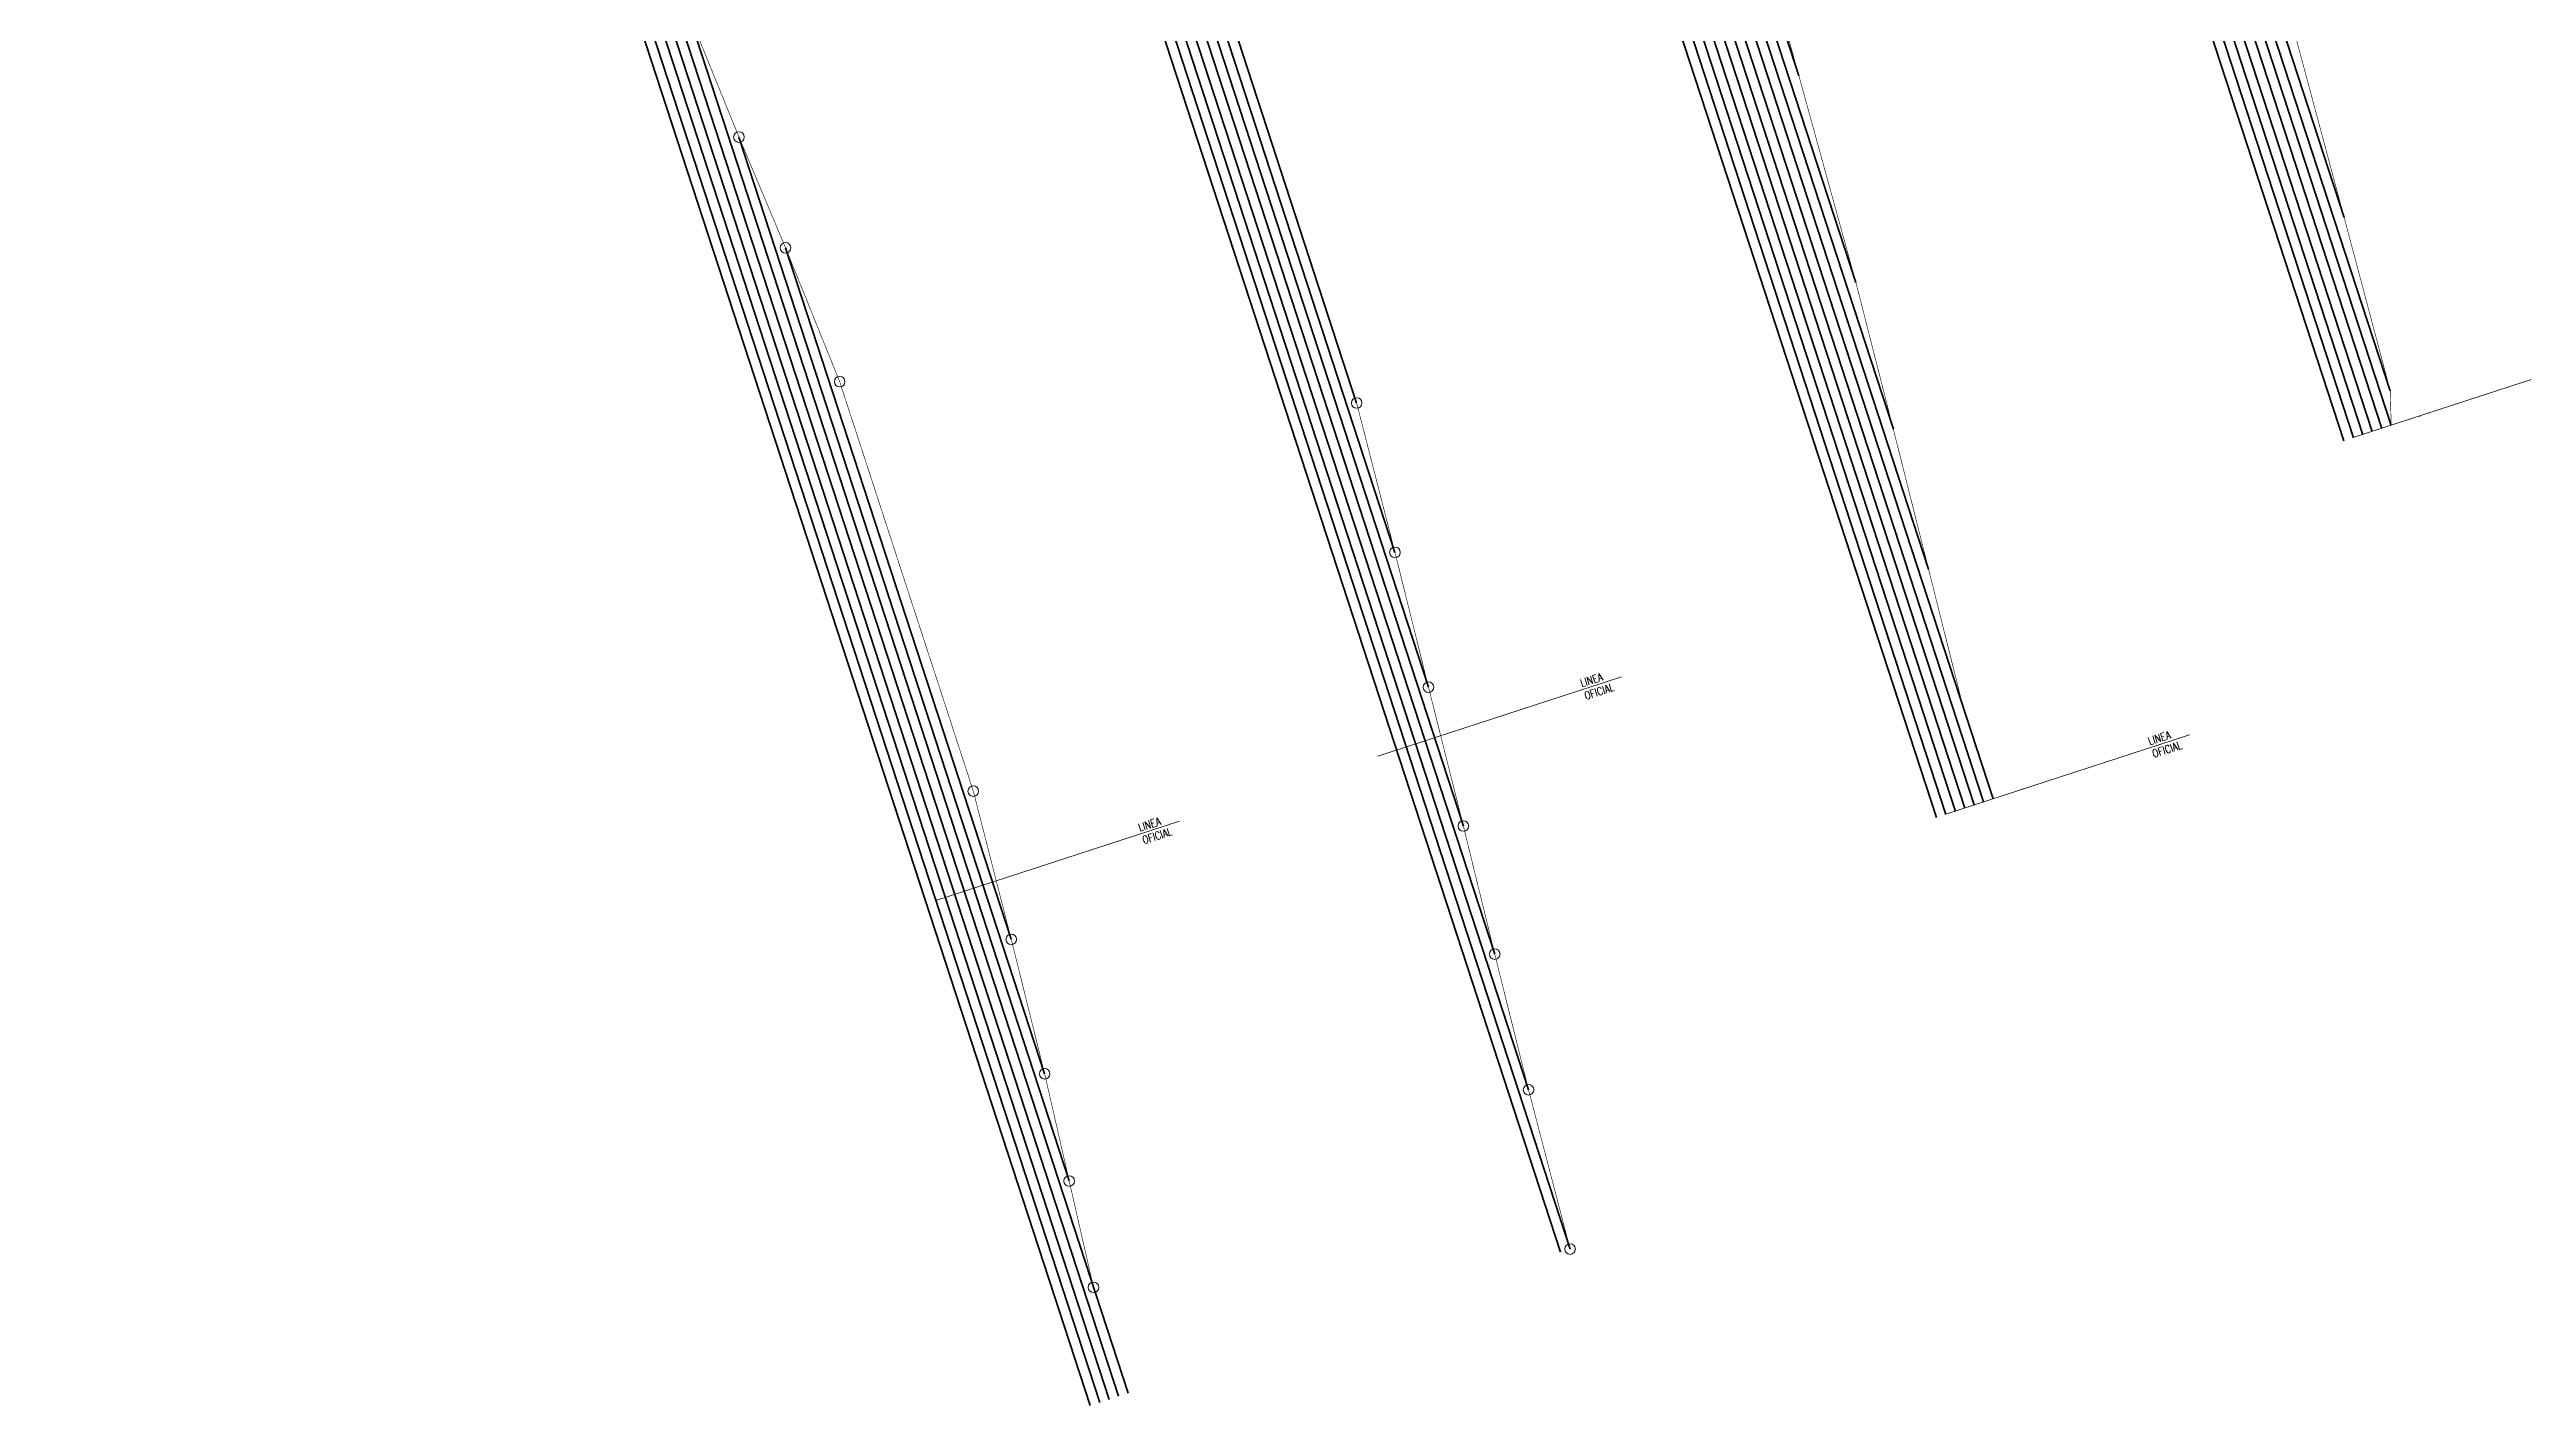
# Model space of a CAD drawing. Header units: metres. Extents: x 733085 to 734585, y 6084499 to 6087418.
# Drawn here: x 733087.2 to 733211.7, y 6086403.2 to 6086471.5 of the extents above; entities that cross this region are included whole.
import ezdxf

# ---------------------------------------------------------------- set-up
doc = ezdxf.new("R2010")
doc.units = ezdxf.units.M
doc.header["$LTSCALE"] = 5
doc.header["$MEASUREMENT"] = 0
doc.layers.add('_AUX', color=210, linetype='Continuous', lineweight=18, plot=False)
doc.layers.add('A-ELEV-MBE1', color=7, linetype='Continuous', lineweight=35)
doc.layers.add('U-ANNO-TEXT', color=3, linetype='Continuous', lineweight=18)
doc.styles.add('E-ROMANS', font='romans.shx', dxfattribs={"width": 0.8})

msp = doc.modelspace()

# ---------------------------------------------------------------- linework, layer by layer
at = {"layer": '_AUX', "ltscale": 0.05}
for points in [[(733203.177, 6086451.937), (733215.441, 6086455.938)], [(733154.057, 6086435.886), (733166.32, 6086439.887)], [(733182.658, 6086432.967), (733194.921, 6086436.968)], [(733131.797, 6086428.613), (733144.061, 6086432.614)]]:
    msp.add_lwpolyline(points, dxfattribs=at)
at = {"layer": '_AUX'}
for centre in [(733121.877, 6086467.079), (733124.223, 6086461.5), (733126.95, 6086454.756), (733152.984, 6086453.681), (733154.913, 6086446.159), (733156.603, 6086439.367), (733133.679, 6086434.132), (733158.359, 6086432.373), (733135.589, 6086426.665), (733159.938, 6086425.921), (733137.272, 6086419.893), (733161.642, 6086419.086), (733138.509, 6086414.492), (733163.734, 6086411.063), (733139.731, 6086409.133)]:
    msp.add_circle(centre, 0.267, dxfattribs=at)
at = {"layer": 'A-ELEV-MBE1', "color": 252}
for p, q in [((733203.181, 6086451.924), (733154.617, 6086600.777)), ((733203.657, 6086452.079), (733155.092, 6086600.932)), ((733204.128, 6086452.247), (733155.567, 6086601.087)), ((733204.607, 6086452.389), (733156.043, 6086601.242)), ((733205.083, 6086452.544), (733156.518, 6086601.397)), ((733205.037, 6086454.295), (733156.993, 6086601.552)), ((733202.716, 6086463.023), (733157.469, 6086601.707)), ((733202.706, 6086451.769), (733154.141, 6086600.621)), ((733180.013, 6086452.358), (733138.93, 6086578.279)), ((733178.129, 6086459.745), (733139.405, 6086578.434)), ((733175.258, 6086470.156), (733139.88, 6086578.589)), ((733182.187, 6086432.799), (733135.127, 6086577.038)), ((733182.662, 6086432.954), (733135.602, 6086577.194)), ((733183.137, 6086433.109), (733136.077, 6086577.349)), ((733183.608, 6086433.277), (733136.553, 6086577.504)), ((733184.084, 6086433.432), (733137.028, 6086577.659)), ((733184.559, 6086433.587), (733137.504, 6086577.814)), ((733185.034, 6086433.742), (733137.979, 6086577.969)), ((733181.784, 6086445.316), (733138.454, 6086578.124)), ((733158.359, 6086432.373), (733112.745, 6086572.181)), ((733156.603, 6086439.367), (733113.22, 6086572.336)), ((733154.913, 6086446.159), (733113.695, 6086572.491)), ((733152.984, 6086453.681), (733114.171, 6086572.647)), ((733163.258, 6086410.908), (733110.843, 6086571.561)), ((733163.734, 6086411.063), (733111.319, 6086571.716)), ((733161.642, 6086419.086), (733111.794, 6086571.871)), ((733159.938, 6086425.921), (733112.269, 6086572.026)), ((733139.57, 6086403.179), (733087.155, 6086563.832)), ((733140.045, 6086403.334), (733087.63, 6086563.987)), ((733140.52, 6086403.489), (733088.105, 6086564.142)), ((733140.996, 6086403.644), (733088.581, 6086564.298)), ((733141.471, 6086403.799), (733089.056, 6086564.453)), ((733138.509, 6086414.492), (733119.229, 6086473.585)), ((733137.272, 6086419.893), (733121.877, 6086467.079)), ((733135.589, 6086426.665), (733124.223, 6086461.5)), ((733206.034, 6086452.855), (733206.029, 6086452.867)), ((733206.509, 6086453.01), (733206.505, 6086453.022)), ((733206.984, 6086453.165), (733206.98, 6086453.178)), ((733185.514, 6086433.885), (733185.51, 6086433.897)), ((733185.989, 6086434.04), (733185.985, 6086434.053)), ((733186.465, 6086434.195), (733186.46, 6086434.208)), ((733184.088, 6086433.419), (733184.084, 6086433.432)), ((733184.563, 6086433.574), (733184.559, 6086433.587))]:
    msp.add_line(p, q, dxfattribs=at)
at = {"layer": 'A-ELEV-MBE1', "ltscale": 0.15, "const_width": 0.03}
for points in [[(733165.549, 6086604.344), (733166.218, 6086602.295), (733167.149, 6086597.83), (733167.892, 6086593.94), (733168.639, 6086590.038), (733169.822, 6086584.8), (733172.11, 6086576.176), (733174.009, 6086568.744), (733175.554, 6086562.396), (733177.039, 6086556.231), (733178.448, 6086550.301), (733181.254, 6086540.09), (733183.545, 6086531.454), (733184.12, 6086528.082), (733185.034, 6086526.892), (733186.619, 6086522.032), (733195.114, 6086492.771), (733196.547, 6086486.767), (733198.024, 6086480.627), (733200.281, 6086472.098), (733202.716, 6086463.023), (733205.037, 6086454.295), (733205.083, 6086452.544)], [(733144.634, 6086580.14), (733145.724, 6086575.187), (733148.947, 6086563.696), (733149.783, 6086559.522), (733151.602, 6086552.334), (733154.06, 6086543.187), (733154.09, 6086541.483), (733155.522, 6086537.096), (733155.876, 6086536.01), (733156.793, 6086531.588), (733157.98, 6086526.336), (733159.305, 6086523.889), (733159.452, 6086523.438), (733160.805, 6086516.067), (733166.379, 6086498.983), (733172.262, 6086480.952), (733175.258, 6086470.156), (733178.129, 6086459.745), (733180.013, 6086452.358), (733181.784, 6086445.316), (733183.533, 6086438.343)], [(733141.741, 6086488.142), (733152.984, 6086453.681), (733154.913, 6086446.159), (733156.603, 6086439.367), (733158.359, 6086432.373), (733159.938, 6086425.921), (733161.642, 6086419.086), (733163.734, 6086411.063)], [(733119.229, 6086473.585), (733121.877, 6086467.079), (733124.223, 6086461.5), (733126.95, 6086454.756), (733133.679, 6086434.132), (733135.589, 6086426.665), (733137.272, 6086419.893), (733138.509, 6086414.492), (733139.731, 6086409.133)]]:
    msp.add_lwpolyline(points, dxfattribs=at)

# ---------------------------------------------------------------- texts
at = {"layer": 'U-ANNO-TEXT', "char_height": 0.4, "attachment_point": 7, "rotation": 18.06951, "style": 'E-ROMANS'}
for insert in [(733164.53, 6086438.727), (733193.13, 6086435.808), (733142.27, 6086431.454)]:
    msp.add_mtext('LINEA\\POFICIAL', dxfattribs=dict(at, insert=insert))

doc.saveas('drawing.dxf')
